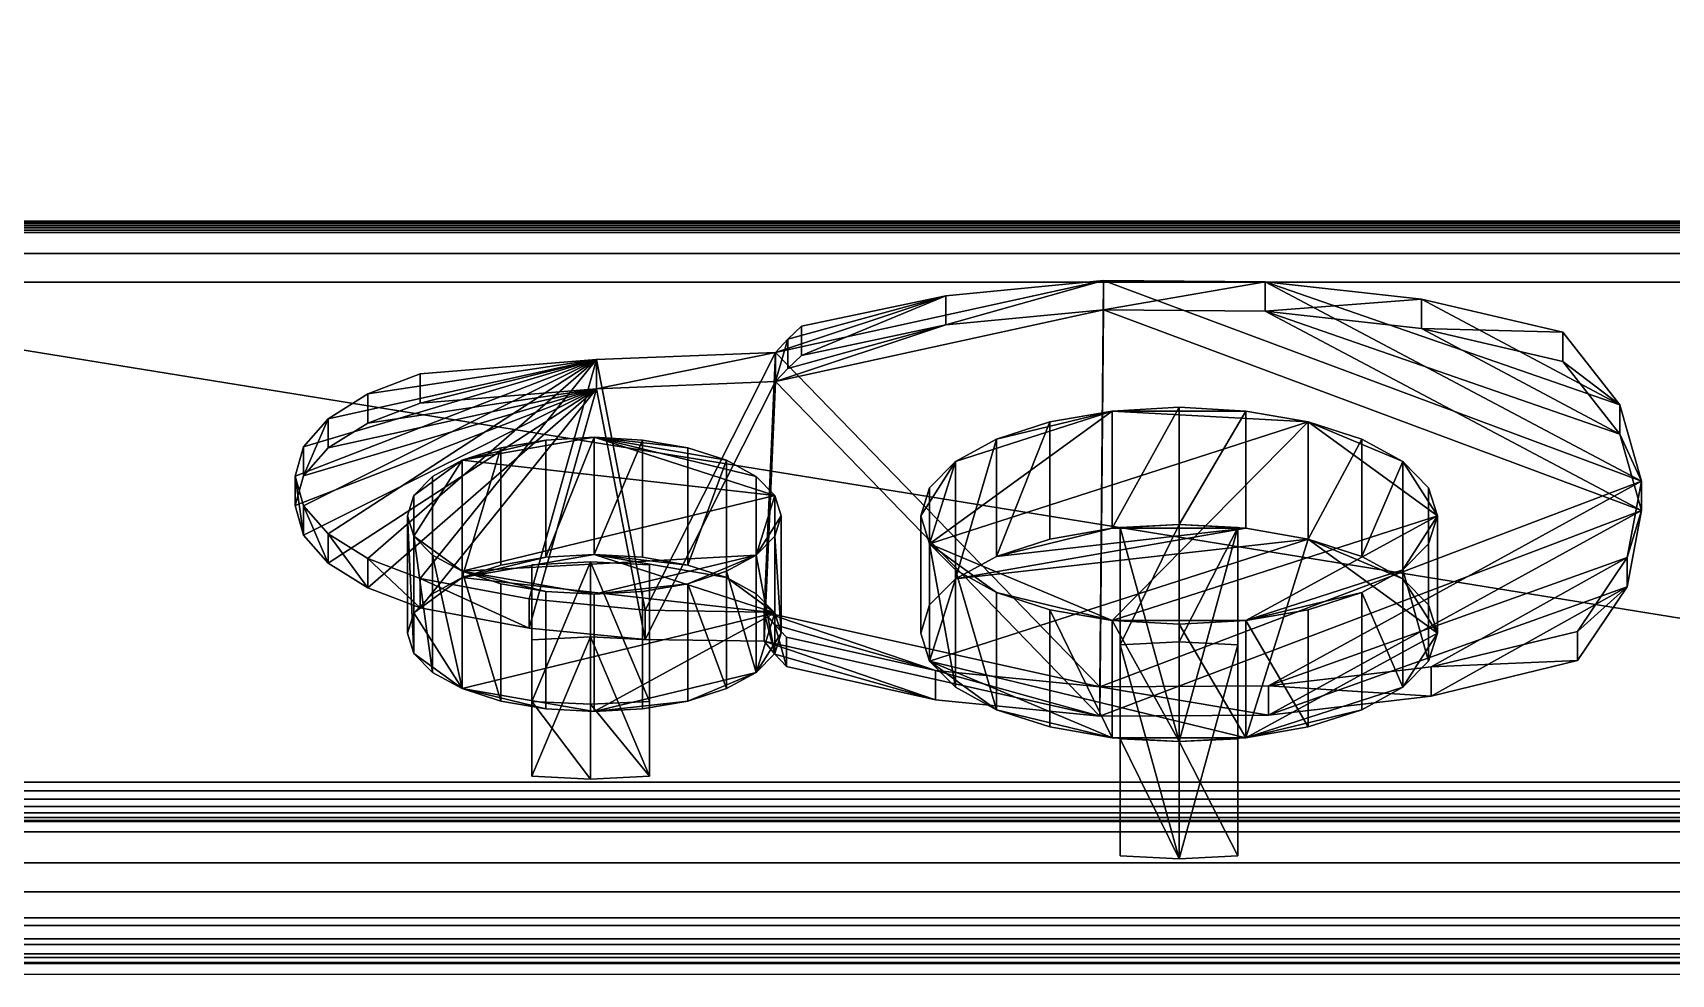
# Model space of a CAD drawing. Extents: x -1 to 823, y -931 to 1.
# Drawn here: x 508.3 to 669.4, y -930 to -837.5 of the extents above; entities that cross this region are included whole.
import ezdxf

# ---------------------------------------------------------------- set-up
doc = ezdxf.new("R2010")
doc.units = 0
for name, color, linetype in [('IQ_200_2D', 1, 'Continuous'), ('IQ_200_3D', 1, 'Continuous'), ('IQ_BLUE_3D', 5, 'Continuous'), ('IQ_CHROMIUM_3D', 7, 'Continuous')]:
    doc.layers.add(name, color=color, linetype=linetype)

msp = doc.modelspace()

# ---------------------------------------------------------------- linework, layer by layer
at = {"layer": 'IQ_200_2D'}
msp.add_line((0, -930), (800, -930), dxfattribs=at)

# ---------------------------------------------------------------- meshes
at = {"layer": 'IQ_200_3D'}
mesh = msp.add_polyface(dxfattribs=at)
corners = [(800, -856, 649), (0, -856, 649), (0, 0, 649), (800, 0, 649)]
mesh.append_faces([[corners[k] for k in face] for face in [(0, 1, 2, 3)]])
mesh = msp.add_polyface(dxfattribs=at)
corners = [(800, -916, 900), (800, 0, 900), (0, 0, 900), (0, -916, 900), (37.03, -92.54, 900), (762.97, -92.54, 900), (766.85, -93.05, 900), (770.47, -94.55, 900), (773.58, -96.93, 900), (775.96, -100.04, 900), (777.46, -103.66, 900), (777.97, -107.54, 900), (777.97, -777.54, 900), (777.46, -781.42, 900), (775.96, -785.04, 900), (773.58, -788.15, 900), (770.47, -790.53, 900), (766.85, -792.03, 900), (762.97, -792.54, 900), (37.03, -792.54, 900), (33.15, -792.03, 900), (29.53, -790.53, 900), (26.42, -788.15, 900), (24.04, -785.04, 900), (22.54, -781.42, 900), (22.03, -777.54, 900), (22.03, -107.54, 900), (22.54, -103.66, 900), (24.04, -100.04, 900), (26.42, -96.93, 900), (29.53, -94.55, 900), (33.15, -93.05, 900)]
mesh.append_faces([[corners[k] for k in face] for face in [(9, 1, 8), (14, 0, 13), (31, 2, 30), (28, 2, 27), (21, 3, 20), (23, 3, 22)]], dxfattribs={"vtx0": -1, "vtx1": -1})
mesh.append_faces([[corners[k] for k in face] for face in [(1, 9, 10), (0, 14, 15), (2, 31, 4, 1), (2, 28, 29), (3, 24, 25, 2), (3, 23, 24)]], dxfattribs={"vtx0": -1, "vtx2": -1})
mesh.append_faces([[corners[k] for k in face] for face in [(1, 10, 11, 12), (0, 17, 18, 19)]], dxfattribs={"vtx0": -1, "vtx3": -1})
mesh.append_faces([[corners[k] for k in face] for face in [(5, 6, 1, 4), (7, 8, 1), (6, 7, 1), (15, 16, 0), (16, 17, 0), (29, 30, 2), (26, 27, 2, 25), (21, 22, 3)]], dxfattribs={"vtx1": -1, "vtx2": -1})
mesh.append_faces([[corners[k] for k in face] for face in [(12, 13, 0, 1), (19, 20, 3, 0)]], dxfattribs={"vtx1": -1, "vtx3": -1})
mesh = msp.add_polyface(dxfattribs=at)
corners = [(800, -856, 658.59), (800, -856.03, 658.83), (800, -856.12, 659.05), (800, -856.25, 659.25), (800, -856.43, 659.41), (800, -856.64, 659.52), (800, -856.87, 659.58), (800, -857.1, 659.58), (0, -857.1, 659.58), (0, -856.87, 659.58), (0, -856.64, 659.52), (0, -856.43, 659.41), (0, -856.25, 659.25), (0, -856.12, 659.05), (0, -856.03, 658.83), (0, -856, 658.59)]
mesh.append_faces([[corners[k] for k in face] for face in [(9, 6, 7, 8)]], dxfattribs={"vtx0": -1})
mesh.append_faces([[corners[k] for k in face] for face in [(10, 5, 6, 9), (11, 4, 5, 10), (4, 11, 12, 3), (13, 2, 3, 12), (14, 1, 2, 13)]], dxfattribs={"vtx0": -1, "vtx2": -1})
mesh.append_faces([[corners[k] for k in face] for face in [(15, 0, 1, 14)]], dxfattribs={"vtx2": -1})
mesh = msp.add_polyface(dxfattribs=at)
corners = [(800, -856, 658.59), (0, -856, 658.59), (0, -856, 649), (800, -856, 649)]
mesh.append_faces([[corners[k] for k in face] for face in [(0, 1, 2, 3)]])
mesh = msp.add_polyface(dxfattribs=at)
corners = [(800, -861.97, 659.07), (0, -861.97, 659.07), (0, -857.1, 659.58), (800, -857.1, 659.58)]
mesh.append_faces([[corners[k] for k in face] for face in [(0, 1, 2, 3)]])
mesh = msp.add_polyface(dxfattribs=at)
corners = [(800, -925.2, 877.81), (0, -925.2, 877.81), (0, -859.16, 811.78), (800, -859.16, 811.78)]
mesh.append_faces([[corners[k] for k in face] for face in [(0, 1, 2, 3)]])
mesh = msp.add_polyface(dxfattribs=at)
corners = [(800, -859.16, 811.78), (0, -859.16, 811.78), (0, -915, 691.03), (800, -915, 691.03)]
mesh.append_faces([[corners[k] for k in face] for face in [(0, 1, 2, 3)]])
mesh = msp.add_polyface(dxfattribs=at)
corners = [(800, -911.14, 653.91), (0, -911.14, 653.91), (0, -861.97, 659.07), (800, -861.97, 659.07)]
mesh.append_faces([[corners[k] for k in face] for face in [(0, 1, 2, 3)]])
mesh = msp.add_polyface(dxfattribs=at)
corners = [(800, -911.14, 653.91), (800, -911.97, 653.92), (800, -912.78, 654.13), (800, -913.52, 654.52), (800, -914.14, 655.08), (800, -914.61, 655.77), (800, -914.9, 656.56), (800, -915, 657.39), (0, -915, 657.39), (0, -914.9, 656.56), (0, -914.61, 655.77), (0, -914.14, 655.08), (0, -913.52, 654.52), (0, -912.78, 654.13), (0, -911.97, 653.92), (0, -911.14, 653.91)]
mesh.append_faces([[corners[k] for k in face] for face in [(1, 14, 15, 0)]], dxfattribs={"vtx0": -1})
mesh.append_faces([[corners[k] for k in face] for face in [(6, 9, 10, 5), (5, 10, 11, 4), (4, 11, 12, 3), (3, 12, 13, 2), (2, 13, 14, 1)]], dxfattribs={"vtx0": -1, "vtx2": -1})
mesh.append_faces([[corners[k] for k in face] for face in [(7, 8, 9, 6)]], dxfattribs={"vtx2": -1})
mesh = msp.add_polyface(dxfattribs=at)
corners = [(800, -915, 691.03), (0, -915, 691.03), (0, -915, 657.39), (800, -915, 657.39)]
mesh.append_faces([[corners[k] for k in face] for face in [(0, 1, 2, 3)]])
mesh = msp.add_polyface(dxfattribs=at)
corners = [(800, -925.2, 877.81), (800, -927.09, 880.21), (800, -928.37, 882.98), (800, -928.96, 885.98), (800, -928.84, 889.03), (800, -928.01, 891.97), (800, -926.52, 894.64), (800, -924.45, 896.89), (800, -921.91, 898.58), (800, -919.04, 899.64), (800, -916, 900), (0, -916, 900), (0, -919.04, 899.64), (0, -921.91, 898.58), (0, -924.45, 896.89), (0, -926.52, 894.64), (0, -928.01, 891.97), (0, -928.84, 889.03), (0, -928.96, 885.98), (0, -928.37, 882.98), (0, -927.09, 880.21), (0, -925.2, 877.81)]
mesh.append_faces([[corners[k] for k in face] for face in [(1, 20, 21, 0)]], dxfattribs={"vtx0": -1})
mesh.append_faces([[corners[k] for k in face] for face in [(9, 12, 13, 8), (7, 14, 15, 6), (8, 13, 14, 7), (6, 15, 16, 5), (4, 17, 18, 3), (2, 19, 20, 1), (3, 18, 19, 2), (17, 4, 5, 16)]], dxfattribs={"vtx0": -1, "vtx2": -1})
mesh.append_faces([[corners[k] for k in face] for face in [(10, 11, 12, 9)]], dxfattribs={"vtx2": -1})
at = {"layer": 'IQ_BLUE_3D'}
mesh = msp.add_polyface(dxfattribs=at)
corners = [(658.74, -866.89, 795.07), (664.33, -874.05, 779.59), (666.46, -881.53, 763.41), (665.05, -889.05, 747.16), (660.16, -896.3, 731.48), (645.79, -899.78, 723.95), (629.79, -901.64, 719.92), (613.2, -901.77, 719.65), (597.06, -900.15, 723.15), (582.4, -896.88, 730.21), (581.25, -895.65, 732.88), (580.2, -894.4, 735.58), (568.49, -894.23, 735.96), (557.09, -893.12, 738.35), (546.39, -891.12, 742.68), (541.24, -889.14, 746.96), (537.34, -886.71, 752.21), (534.91, -883.96, 758.15), (534.08, -881.05, 764.44), (534.91, -878.15, 770.73), (537.34, -875.4, 776.67), (541.24, -872.97, 781.92), (546.39, -870.99, 786.19), (563.73, -869.58, 789.26), (581.32, -868.88, 790.77), (582.54, -867.59, 793.56), (583.87, -866.32, 796.31), (598.06, -863.31, 802.82), (613.56, -861.82, 806.04), (629.46, -861.94, 805.78), (644.82, -863.66, 802.05)]
mesh.append_faces([[corners[k] for k in face] for face in [(10, 8, 9)]], dxfattribs={"vtx0": -1})
mesh.append_faces([[corners[k] for k in face] for face in [(16, 23, 15), (14, 23, 13), (8, 11, 7), (3, 6, 2)]], dxfattribs={"vtx0": -1, "vtx1": -1})
mesh.append_faces([[corners[k] for k in face] for face in [(11, 24, 7), (24, 28, 7), (2, 7, 28)]], dxfattribs={"vtx0": -1, "vtx1": -1, "vtx2": -1})
mesh.append_faces([[corners[k] for k in face] for face in [(23, 18, 19), (23, 19, 20), (23, 17, 18), (12, 23, 24), (8, 10, 11), (24, 11, 12), (24, 27, 28), (2, 6, 7), (3, 5, 6)]], dxfattribs={"vtx0": -1, "vtx2": -1})
mesh.append_faces([[corners[k] for k in face] for face in [(0, 1, 30), (4, 5, 3)]], dxfattribs={"vtx1": -1})
mesh.append_faces([[corners[k] for k in face] for face in [(20, 21, 23), (14, 15, 23), (16, 17, 23), (12, 13, 23), (29, 30, 1), (28, 29, 2), (1, 2, 29), (24, 25, 27)]], dxfattribs={"vtx1": -1, "vtx2": -1})
mesh.append_faces([[corners[k] for k in face] for face in [(21, 22, 23), (25, 26, 27)]], dxfattribs={"vtx2": -1})
mesh = msp.add_polyface(dxfattribs=at)
corners = [(583.87, -869.2, 797.64), (598.06, -866.19, 804.15), (613.56, -864.7, 807.37), (629.46, -864.82, 807.11), (644.82, -866.54, 803.38), (658.74, -869.77, 796.41), (658.74, -866.89, 795.07), (644.82, -863.66, 802.05), (629.46, -861.94, 805.78), (613.56, -861.82, 806.04), (598.06, -863.31, 802.82), (583.87, -866.32, 796.31)]
mesh.append_faces([[corners[k] for k in face] for face in [(6, 4, 5), (0, 10, 11)]], dxfattribs={"vtx0": -1})
mesh.append_faces([[corners[k] for k in face] for face in [(4, 7, 3), (1, 10, 0), (9, 2, 8)]], dxfattribs={"vtx0": -1, "vtx1": -1})
mesh.append_faces([[corners[k] for k in face] for face in [(4, 6, 7), (3, 7, 8), (8, 2, 3), (1, 9, 10), (9, 1, 2)]], dxfattribs={"vtx0": -1, "vtx2": -1})
mesh = msp.add_polyface(dxfattribs=at)
corners = [(658.74, -869.77, 796.41), (644.82, -866.54, 803.38), (629.46, -864.82, 807.11), (613.56, -864.7, 807.37), (598.06, -866.19, 804.15), (583.87, -869.2, 797.64), (582.54, -870.47, 794.89), (581.32, -871.76, 792.1), (563.73, -872.46, 790.59), (546.39, -873.88, 787.53), (541.24, -875.85, 783.25), (537.34, -878.28, 778), (534.91, -881.03, 772.06), (534.08, -883.94, 765.77), (534.91, -886.85, 759.48), (537.34, -889.59, 753.54), (541.24, -892.02, 748.29), (546.39, -894, 744.02), (557.09, -896, 739.69), (568.49, -897.11, 737.29), (580.2, -897.28, 736.91), (581.25, -898.53, 734.21), (582.4, -899.77, 731.54), (597.06, -903.03, 724.48), (613.2, -904.65, 720.98), (629.79, -904.53, 721.25), (645.79, -902.66, 725.28), (660.16, -899.18, 732.81), (665.05, -891.93, 748.49), (666.46, -884.41, 764.74), (664.33, -876.93, 780.92)]
mesh.append_faces([[corners[k] for k in face] for face in [(1, 30, 0)]], dxfattribs={"vtx0": -1})
mesh.append_faces([[corners[k] for k in face] for face in [(2, 30, 1), (30, 2, 29), (25, 29, 24), (8, 19, 7), (11, 8, 10), (13, 8, 12), (14, 8, 13), (12, 8, 11), (15, 8, 14), (20, 7, 19), (17, 8, 16), (18, 8, 17), (16, 8, 15)]], dxfattribs={"vtx0": -1, "vtx1": -1})
mesh.append_faces([[corners[k] for k in face] for face in [(7, 24, 3), (3, 24, 29), (20, 24, 7)]], dxfattribs={"vtx0": -1, "vtx1": -1, "vtx2": -1})
mesh.append_faces([[corners[k] for k in face] for face in [(25, 28, 29), (28, 25, 26), (20, 23, 24), (4, 6, 7), (23, 20, 21)]], dxfattribs={"vtx0": -1, "vtx2": -1})
mesh.append_faces([[corners[k] for k in face] for face in [(5, 6, 4), (9, 10, 8), (22, 23, 21)]], dxfattribs={"vtx1": -1})
mesh.append_faces([[corners[k] for k in face] for face in [(2, 3, 29), (3, 4, 7), (18, 19, 8)]], dxfattribs={"vtx1": -1, "vtx2": -1})
mesh.append_faces([[corners[k] for k in face] for face in [(26, 27, 28)]], dxfattribs={"vtx2": -1})
mesh = msp.add_polyface(dxfattribs=at)
corners = [(581.32, -871.76, 792.1), (582.54, -870.47, 794.89), (583.87, -869.2, 797.64), (583.87, -866.32, 796.31), (582.54, -867.59, 793.56), (581.32, -868.88, 790.77)]
mesh.append_faces([[corners[k] for k in face] for face in [(4, 0, 1)]], dxfattribs={"vtx0": -1, "vtx2": -1})
mesh.append_faces([[corners[k] for k in face] for face in [(4, 5, 0)]], dxfattribs={"vtx2": -1})
mesh.append_faces([[corners[k] for k in face] for face in [(1, 2, 3, 4)]], dxfattribs={"vtx3": -1})
mesh = msp.add_polyface(dxfattribs=at)
corners = [(658.74, -869.77, 796.41), (664.33, -876.93, 780.92), (666.46, -884.41, 764.74), (665.05, -891.93, 748.49), (660.16, -899.18, 732.81), (660.16, -896.3, 731.48), (665.05, -889.05, 747.16), (666.46, -881.53, 763.41), (664.33, -874.05, 779.59), (658.74, -866.89, 795.07)]
mesh.append_faces([[corners[k] for k in face] for face in [(5, 3, 4), (0, 8, 9)]], dxfattribs={"vtx0": -1})
mesh.append_faces([[corners[k] for k in face] for face in [(3, 6, 2)]], dxfattribs={"vtx0": -1, "vtx1": -1})
mesh.append_faces([[corners[k] for k in face] for face in [(8, 0, 1), (7, 1, 2)]], dxfattribs={"vtx0": -1, "vtx2": -1})
mesh.append_faces([[corners[k] for k in face] for face in [(5, 6, 3), (6, 7, 2), (7, 8, 1)]], dxfattribs={"vtx1": -1, "vtx2": -1})
mesh = msp.add_polyface(dxfattribs=at)
corners = [(546.39, -873.88, 787.53), (563.73, -872.46, 790.59), (581.32, -871.76, 792.1), (581.32, -868.88, 790.77), (563.73, -869.58, 789.26), (546.39, -870.99, 786.19)]
mesh.append_faces([[corners[k] for k in face] for face in [(1, 3, 4), (4, 0, 1)]], dxfattribs={"vtx0": -1, "vtx2": -1})
mesh.append_faces([[corners[k] for k in face] for face in [(2, 3, 1)]], dxfattribs={"vtx1": -1})
mesh.append_faces([[corners[k] for k in face] for face in [(4, 5, 0)]], dxfattribs={"vtx2": -1})
mesh = msp.add_polyface(dxfattribs=at)
corners = [(546.39, -894, 744.02), (541.24, -892.02, 748.29), (537.34, -889.59, 753.54), (534.91, -886.85, 759.48), (534.08, -883.94, 765.77), (534.91, -881.03, 772.06), (537.34, -878.28, 778), (541.24, -875.85, 783.25), (546.39, -873.88, 787.53), (546.39, -870.99, 786.19), (541.24, -872.97, 781.92), (537.34, -875.4, 776.67), (534.91, -878.15, 770.73), (534.08, -881.05, 764.44), (534.91, -883.96, 758.15), (537.34, -886.71, 752.21), (541.24, -889.14, 746.96), (546.39, -891.12, 742.68)]
mesh.append_faces([[corners[k] for k in face] for face in [(0, 16, 17)]], dxfattribs={"vtx0": -1})
mesh.append_faces([[corners[k] for k in face] for face in [(12, 5, 11), (16, 1, 15), (3, 14, 2)]], dxfattribs={"vtx0": -1, "vtx1": -1})
mesh.append_faces([[corners[k] for k in face] for face in [(11, 5, 6), (3, 13, 14), (16, 0, 1), (13, 3, 4)]], dxfattribs={"vtx0": -1, "vtx2": -1})
mesh.append_faces([[corners[k] for k in face] for face in [(9, 10, 7, 8)]], dxfattribs={"vtx1": -1})
mesh.append_faces([[corners[k] for k in face] for face in [(14, 15, 2), (1, 2, 15)]], dxfattribs={"vtx1": -1, "vtx2": -1})
mesh.append_faces([[corners[k] for k in face] for face in [(10, 11, 6, 7), (4, 5, 12, 13)]], dxfattribs={"vtx1": -1, "vtx3": -1})
mesh = msp.add_polyface(dxfattribs=at)
corners = [(563.5, -892.65, 746.92), (558.74, -892.39, 747.49), (554.31, -891.62, 749.15), (550.51, -890.4, 751.8), (547.59, -888.8, 755.26), (545.75, -886.94, 759.28), (545.13, -884.94, 763.59), (545.75, -882.95, 767.91), (547.59, -881.09, 771.93), (550.51, -879.49, 775.38), (554.31, -878.27, 778.03), (558.74, -877.5, 779.7), (563.5, -877.23, 780.27), (568.25, -877.5, 779.7), (572.68, -878.27, 778.03), (576.49, -879.49, 775.38), (579.41, -881.09, 771.93), (581.24, -882.95, 767.91), (581.87, -884.94, 763.59), (581.24, -886.94, 759.28), (579.41, -888.8, 755.26), (576.49, -890.4, 751.8), (572.68, -891.62, 749.15), (568.25, -892.39, 747.49)]
mesh.append_faces([[corners[k] for k in face] for face in [(7, 5, 6), (9, 7, 8), (5, 3, 4), (3, 1, 2), (22, 20, 21), (20, 18, 19)]], dxfattribs={"vtx0": -1})
mesh.append_faces([[corners[k] for k in face] for face in [(1, 3, 0), (16, 12, 15)]], dxfattribs={"vtx0": -1, "vtx1": -1})
mesh.append_faces([[corners[k] for k in face] for face in [(5, 7, 9), (9, 17, 3), (5, 9, 3), (3, 20, 0), (17, 20, 3), (0, 20, 22), (9, 12, 17)]], dxfattribs={"vtx0": -1, "vtx1": -1, "vtx2": -1})
mesh.append_faces([[corners[k] for k in face] for face in [(9, 11, 12), (12, 14, 15)]], dxfattribs={"vtx0": -1, "vtx2": -1})
mesh.append_faces([[corners[k] for k in face] for face in [(16, 17, 12), (17, 18, 20)]], dxfattribs={"vtx1": -1, "vtx2": -1})
mesh.append_faces([[corners[k] for k in face] for face in [(9, 10, 11), (12, 13, 14), (22, 23, 0)]], dxfattribs={"vtx2": -1})
mesh = msp.add_polyface(dxfattribs=at)
corners = [(563.5, -904.18, 752.25), (558.74, -903.92, 752.82), (554.31, -903.15, 754.48), (550.51, -901.92, 757.13), (547.59, -900.33, 760.59), (545.75, -898.47, 764.61), (545.13, -896.47, 768.92), (545.75, -894.48, 773.24), (547.59, -892.62, 777.26), (550.51, -891.02, 780.71), (554.31, -889.79, 783.36), (558.74, -889.02, 785.03), (563.5, -888.76, 785.6), (563.5, -877.23, 780.27), (558.74, -877.5, 779.7), (554.31, -878.27, 778.03), (550.51, -879.49, 775.38), (547.59, -881.09, 771.93), (545.75, -882.95, 767.91), (545.13, -884.94, 763.59), (545.75, -886.94, 759.28), (547.59, -888.8, 755.26), (550.51, -890.4, 751.8), (554.31, -891.62, 749.15), (558.74, -892.39, 747.49), (563.5, -892.65, 746.92)]
mesh.append_faces([[corners[k] for k in face] for face in [(14, 11, 13), (20, 5, 19), (21, 4, 20)]], dxfattribs={"vtx0": -1, "vtx1": -1})
mesh.append_faces([[corners[k] for k in face] for face in [(2, 22, 23), (21, 3, 4), (19, 5, 6)]], dxfattribs={"vtx0": -1, "vtx2": -1})
mesh.append_faces([[corners[k] for k in face] for face in [(0, 1, 24, 25)]], dxfattribs={"vtx1": -1})
mesh.append_faces([[corners[k] for k in face] for face in [(15, 16, 9), (9, 10, 15), (21, 22, 3), (4, 5, 20), (2, 3, 22)]], dxfattribs={"vtx1": -1, "vtx2": -1})
mesh.append_faces([[corners[k] for k in face] for face in [(14, 15, 10, 11), (16, 17, 8, 9), (17, 18, 7, 8), (6, 7, 18, 19), (23, 24, 1, 2)]], dxfattribs={"vtx1": -1, "vtx3": -1})
mesh.append_faces([[corners[k] for k in face] for face in [(11, 12, 13)]], dxfattribs={"vtx2": -1})
mesh = msp.add_polyface(dxfattribs=at)
corners = [(563.5, -888.76, 785.6), (568.25, -889.02, 785.03), (572.68, -889.79, 783.36), (576.49, -891.02, 780.71), (579.41, -892.62, 777.26), (581.24, -894.48, 773.24), (581.87, -896.47, 768.92), (581.24, -898.47, 764.61), (579.41, -900.33, 760.59), (576.49, -901.92, 757.13), (572.68, -903.15, 754.48), (568.25, -903.92, 752.82), (563.5, -904.18, 752.25), (563.5, -892.65, 746.92), (568.25, -892.39, 747.49), (572.68, -891.62, 749.15), (576.49, -890.4, 751.8), (579.41, -888.8, 755.26), (581.24, -886.94, 759.28), (581.87, -884.94, 763.59), (581.24, -882.95, 767.91), (579.41, -881.09, 771.93), (576.49, -879.49, 775.38), (572.68, -878.27, 778.03), (568.25, -877.5, 779.7), (563.5, -877.23, 780.27)]
mesh.append_faces([[corners[k] for k in face] for face in [(9, 16, 8)]], dxfattribs={"vtx0": -1, "vtx1": -1})
mesh.append_faces([[corners[k] for k in face] for face in [(8, 16, 17), (7, 17, 18), (2, 22, 23)]], dxfattribs={"vtx0": -1, "vtx2": -1})
mesh.append_faces([[corners[k] for k in face] for face in [(13, 14, 11, 12), (25, 0, 24)]], dxfattribs={"vtx1": -1})
mesh.append_faces([[corners[k] for k in face] for face in [(15, 16, 9), (7, 8, 17), (9, 10, 15), (6, 7, 18), (18, 19, 6), (0, 1, 24), (2, 3, 22)]], dxfattribs={"vtx1": -1, "vtx2": -1})
mesh.append_faces([[corners[k] for k in face] for face in [(14, 15, 10, 11), (19, 20, 5, 6), (20, 21, 4, 5), (21, 22, 3, 4), (23, 24, 1, 2)]], dxfattribs={"vtx1": -1, "vtx3": -1})
mesh = msp.add_polyface(dxfattribs=at)
corners = [(563.5, -904.18, 752.25), (568.25, -903.92, 752.82), (572.68, -903.15, 754.48), (576.49, -901.92, 757.13), (579.41, -900.33, 760.59), (581.24, -898.47, 764.61), (581.87, -896.47, 768.92), (581.24, -894.48, 773.24), (579.41, -892.62, 777.26), (576.49, -891.02, 780.71), (572.68, -889.79, 783.36), (568.25, -889.02, 785.03), (563.5, -888.76, 785.6), (558.74, -889.02, 785.03), (554.31, -889.79, 783.36), (550.51, -891.02, 780.71), (547.59, -892.62, 777.26), (545.75, -894.48, 773.24), (545.13, -896.47, 768.92), (545.75, -898.47, 764.61), (547.59, -900.33, 760.59), (550.51, -901.92, 757.13), (554.31, -903.15, 754.48), (558.74, -903.92, 752.82)]
mesh.append_faces([[corners[k] for k in face] for face in [(6, 4, 5), (4, 2, 3), (17, 15, 16), (23, 21, 22), (21, 19, 20)]], dxfattribs={"vtx0": -1})
mesh.append_faces([[corners[k] for k in face] for face in [(10, 12, 9)]], dxfattribs={"vtx0": -1, "vtx1": -1})
mesh.append_faces([[corners[k] for k in face] for face in [(7, 9, 12), (4, 7, 0), (2, 4, 0), (15, 7, 12), (15, 21, 7), (15, 17, 21), (0, 7, 21), (17, 19, 21)]], dxfattribs={"vtx0": -1, "vtx1": -1, "vtx2": -1})
mesh.append_faces([[corners[k] for k in face] for face in [(21, 23, 0), (15, 12, 13)]], dxfattribs={"vtx0": -1, "vtx2": -1})
mesh.append_faces([[corners[k] for k in face] for face in [(1, 2, 0), (18, 19, 17)]], dxfattribs={"vtx1": -1})
mesh.append_faces([[corners[k] for k in face] for face in [(6, 7, 4)]], dxfattribs={"vtx1": -1, "vtx2": -1})
mesh.append_faces([[corners[k] for k in face] for face in [(7, 8, 9), (10, 11, 12), (13, 14, 15)]], dxfattribs={"vtx2": -1})
mesh = msp.add_polyface(dxfattribs=at)
corners = [(568.93, -903.18, 754.42), (563.14, -903.46, 753.81), (557.36, -903.18, 754.42), (557.36, -889.76, 783.43), (563.14, -889.48, 784.04), (568.93, -889.76, 783.43)]
mesh.append_faces([[corners[k] for k in face] for face in [(0, 4, 5)]], dxfattribs={"vtx0": -1})
mesh.append_faces([[corners[k] for k in face] for face in [(1, 4, 0)]], dxfattribs={"vtx0": -1, "vtx1": -1})
mesh.append_faces([[corners[k] for k in face] for face in [(4, 1, 2)]], dxfattribs={"vtx0": -1, "vtx2": -1})
mesh.append_faces([[corners[k] for k in face] for face in [(3, 4, 2)]], dxfattribs={"vtx1": -1})
mesh = msp.add_polyface(dxfattribs=at)
corners = [(557.36, -897.13, 786.83), (563.14, -896.85, 787.44), (568.93, -897.13, 786.83), (568.93, -889.76, 783.43), (563.14, -889.48, 784.04), (557.36, -889.76, 783.43)]
mesh.append_faces([[corners[k] for k in face] for face in [(1, 2, 3, 4), (4, 5, 0, 1)]], dxfattribs={"vtx3": -1})
mesh = msp.add_polyface(dxfattribs=at)
corners = [(557.36, -897.13, 786.83), (557.36, -889.76, 783.43), (557.36, -903.18, 754.42), (557.36, -910.54, 757.82)]
mesh.append_faces([[corners[k] for k in face] for face in [(0, 1, 2, 3)]])
mesh = msp.add_polyface(dxfattribs=at)
corners = [(568.93, -910.54, 757.82), (568.93, -903.18, 754.42), (568.93, -889.76, 783.43), (568.93, -897.13, 786.83)]
mesh.append_faces([[corners[k] for k in face] for face in [(0, 1, 2, 3)]])
mesh = msp.add_polyface(dxfattribs=at)
corners = [(580.2, -897.28, 736.91), (568.49, -897.11, 737.29), (557.09, -896, 739.69), (546.39, -894, 744.02), (546.39, -891.12, 742.68), (557.09, -893.12, 738.35), (568.49, -894.23, 735.96), (580.2, -894.4, 735.58)]
mesh.append_faces([[corners[k] for k in face] for face in [(4, 5, 2)]], dxfattribs={"vtx1": -1, "vtx2": -1})
mesh.append_faces([[corners[k] for k in face] for face in [(1, 2, 5, 6)]], dxfattribs={"vtx1": -1, "vtx3": -1})
mesh.append_faces([[corners[k] for k in face] for face in [(2, 3, 4)]], dxfattribs={"vtx2": -1})
mesh.append_faces([[corners[k] for k in face] for face in [(6, 7, 0, 1)]], dxfattribs={"vtx3": -1})
mesh = msp.add_polyface(dxfattribs=at)
corners = [(582.4, -899.77, 731.54), (581.25, -898.53, 734.21), (580.2, -897.28, 736.91), (580.2, -894.4, 735.58), (581.25, -895.65, 732.88), (582.4, -896.88, 730.21)]
mesh.append_faces([[corners[k] for k in face] for face in [(1, 3, 4), (4, 0, 1)]], dxfattribs={"vtx0": -1, "vtx2": -1})
mesh.append_faces([[corners[k] for k in face] for face in [(2, 3, 1)]], dxfattribs={"vtx1": -1})
mesh.append_faces([[corners[k] for k in face] for face in [(4, 5, 0)]], dxfattribs={"vtx2": -1})
mesh = msp.add_polyface(dxfattribs=at)
corners = [(568.93, -910.54, 757.82), (568.93, -897.13, 786.83), (563.14, -896.85, 787.44), (557.36, -897.13, 786.83), (557.36, -910.54, 757.82), (563.14, -910.82, 757.22)]
mesh.append_faces([[corners[k] for k in face] for face in [(2, 0, 1)]], dxfattribs={"vtx0": -1})
mesh.append_faces([[corners[k] for k in face] for face in [(2, 5, 0)]], dxfattribs={"vtx0": -1, "vtx2": -1})
mesh.append_faces([[corners[k] for k in face] for face in [(4, 5, 2)]], dxfattribs={"vtx1": -1, "vtx2": -1})
mesh.append_faces([[corners[k] for k in face] for face in [(2, 3, 4)]], dxfattribs={"vtx2": -1})
mesh = msp.add_polyface(dxfattribs=at)
corners = [(660.16, -899.18, 732.81), (645.79, -902.66, 725.28), (629.79, -904.53, 721.25), (613.2, -904.65, 720.98), (597.06, -903.03, 724.48), (582.4, -899.77, 731.54), (582.4, -896.88, 730.21), (597.06, -900.15, 723.15), (613.2, -901.77, 719.65), (629.79, -901.64, 719.92), (645.79, -899.78, 723.95), (660.16, -896.3, 731.48)]
mesh.append_faces([[corners[k] for k in face] for face in [(0, 10, 11)]], dxfattribs={"vtx0": -1})
mesh.append_faces([[corners[k] for k in face] for face in [(4, 7, 3), (1, 10, 0), (9, 2, 8)]], dxfattribs={"vtx0": -1, "vtx1": -1})
mesh.append_faces([[corners[k] for k in face] for face in [(3, 7, 8), (8, 2, 3), (1, 9, 10), (9, 1, 2)]], dxfattribs={"vtx0": -1, "vtx2": -1})
mesh.append_faces([[corners[k] for k in face] for face in [(6, 7, 4, 5)]], dxfattribs={"vtx1": -1})
mesh = msp.add_polyface(dxfattribs=at)
corners = [(568.93, -910.54, 757.82), (563.14, -910.82, 757.22), (557.36, -910.54, 757.82), (557.36, -903.18, 754.42), (563.14, -903.46, 753.81), (568.93, -903.18, 754.42)]
mesh.append_faces([[corners[k] for k in face] for face in [(1, 3, 4), (4, 0, 1)]], dxfattribs={"vtx0": -1, "vtx2": -1})
mesh.append_faces([[corners[k] for k in face] for face in [(2, 3, 1)]], dxfattribs={"vtx1": -1})
mesh.append_faces([[corners[k] for k in face] for face in [(4, 5, 0)]], dxfattribs={"vtx2": -1})
at = {"layer": 'IQ_CHROMIUM_3D'}
mesh = msp.add_polyface(dxfattribs=at)
corners = [(621, -895.61, 740.54), (614.42, -895.24, 741.32), (608.3, -894.18, 743.63), (603.04, -892.48, 747.29), (599, -890.27, 752.07), (596.46, -887.7, 757.63), (595.6, -884.94, 763.59), (596.46, -882.18, 769.56), (599, -879.61, 775.12), (603.04, -877.41, 779.89), (608.3, -875.71, 783.56), (614.42, -874.65, 785.86), (621, -874.28, 786.65), (627.57, -874.65, 785.86), (633.7, -875.71, 783.56), (638.96, -877.41, 779.89), (642.99, -879.61, 775.12), (645.53, -882.18, 769.56), (646.4, -884.94, 763.59), (645.53, -887.7, 757.63), (642.99, -890.27, 752.07), (638.96, -892.48, 747.29), (633.7, -894.18, 743.63), (627.57, -895.24, 741.32)]
mesh.append_faces([[corners[k] for k in face] for face in [(5, 3, 4), (3, 1, 2), (1, 23, 0), (16, 14, 15), (23, 21, 22), (20, 18, 19), (13, 11, 12)]], dxfattribs={"vtx0": -1})
mesh.append_faces([[corners[k] for k in face] for face in [(9, 11, 8), (21, 23, 20)]], dxfattribs={"vtx0": -1, "vtx1": -1})
mesh.append_faces([[corners[k] for k in face] for face in [(5, 8, 11), (3, 5, 1), (1, 5, 14), (14, 5, 11), (1, 14, 18), (14, 16, 18), (18, 20, 23), (1, 18, 23)]], dxfattribs={"vtx0": -1, "vtx1": -1, "vtx2": -1})
mesh.append_faces([[corners[k] for k in face] for face in [(11, 13, 14)]], dxfattribs={"vtx0": -1, "vtx2": -1})
mesh.append_faces([[corners[k] for k in face] for face in [(5, 6, 8)]], dxfattribs={"vtx1": -1, "vtx2": -1})
mesh.append_faces([[corners[k] for k in face] for face in [(6, 7, 8), (9, 10, 11), (16, 17, 18)]], dxfattribs={"vtx2": -1})
mesh = msp.add_polyface(dxfattribs=at)
corners = [(621, -907.13, 745.87), (614.42, -906.77, 746.65), (608.3, -905.7, 748.96), (603.04, -904.01, 752.62), (599, -901.8, 757.4), (596.46, -899.23, 762.96), (595.6, -896.47, 768.92), (596.46, -893.71, 774.89), (599, -891.14, 780.45), (603.04, -888.93, 785.22), (608.3, -887.24, 788.89), (614.42, -886.17, 791.19), (621, -885.81, 791.98), (621, -874.28, 786.65), (614.42, -874.65, 785.86), (608.3, -875.71, 783.56), (603.04, -877.41, 779.89), (599, -879.61, 775.12), (596.46, -882.18, 769.56), (595.6, -884.94, 763.59), (596.46, -887.7, 757.63), (599, -890.27, 752.07), (603.04, -892.48, 747.29), (608.3, -894.18, 743.63), (614.42, -895.24, 741.32), (621, -895.61, 740.54)]
mesh.append_faces([[corners[k] for k in face] for face in [(14, 11, 13), (9, 16, 8), (21, 4, 20), (2, 23, 1)]], dxfattribs={"vtx0": -1, "vtx1": -1})
mesh.append_faces([[corners[k] for k in face] for face in [(8, 16, 17), (1, 23, 24), (21, 3, 4)]], dxfattribs={"vtx0": -1, "vtx2": -1})
mesh.append_faces([[corners[k] for k in face] for face in [(25, 0, 24)]], dxfattribs={"vtx1": -1})
mesh.append_faces([[corners[k] for k in face] for face in [(15, 16, 9), (9, 10, 15), (21, 22, 3), (4, 5, 20), (0, 1, 24)]], dxfattribs={"vtx1": -1, "vtx2": -1})
mesh.append_faces([[corners[k] for k in face] for face in [(14, 15, 10, 11), (17, 18, 7, 8), (6, 7, 18, 19), (19, 20, 5, 6), (22, 23, 2, 3)]], dxfattribs={"vtx1": -1, "vtx3": -1})
mesh.append_faces([[corners[k] for k in face] for face in [(11, 12, 13)]], dxfattribs={"vtx2": -1})
mesh = msp.add_polyface(dxfattribs=at)
corners = [(621, -885.81, 791.98), (627.57, -886.17, 791.19), (633.7, -887.24, 788.89), (638.96, -888.93, 785.22), (642.99, -891.14, 780.45), (645.53, -893.71, 774.89), (646.4, -896.47, 768.92), (645.53, -899.23, 762.96), (642.99, -901.8, 757.4), (638.96, -904.01, 752.62), (633.7, -905.7, 748.96), (627.57, -906.77, 746.65), (621, -907.13, 745.87), (621, -895.61, 740.54), (627.57, -895.24, 741.32), (633.7, -894.18, 743.63), (638.96, -892.48, 747.29), (642.99, -890.27, 752.07), (645.53, -887.7, 757.63), (646.4, -884.94, 763.59), (645.53, -882.18, 769.56), (642.99, -879.61, 775.12), (638.96, -877.41, 779.89), (633.7, -875.71, 783.56), (627.57, -874.65, 785.86), (621, -874.28, 786.65)]
mesh.append_faces([[corners[k] for k in face] for face in [(14, 11, 13), (15, 10, 14), (9, 16, 8)]], dxfattribs={"vtx0": -1, "vtx1": -1})
mesh.append_faces([[corners[k] for k in face] for face in [(8, 16, 17), (7, 17, 18), (14, 10, 11), (2, 22, 23), (21, 3, 4)]], dxfattribs={"vtx0": -1, "vtx2": -1})
mesh.append_faces([[corners[k] for k in face] for face in [(25, 0, 24)]], dxfattribs={"vtx1": -1})
mesh.append_faces([[corners[k] for k in face] for face in [(7, 8, 17), (21, 22, 3), (0, 1, 24), (2, 3, 22)]], dxfattribs={"vtx1": -1, "vtx2": -1})
mesh.append_faces([[corners[k] for k in face] for face in [(15, 16, 9, 10), (6, 7, 18, 19), (19, 20, 5, 6), (20, 21, 4, 5), (23, 24, 1, 2)]], dxfattribs={"vtx1": -1, "vtx3": -1})
mesh.append_faces([[corners[k] for k in face] for face in [(11, 12, 13)]], dxfattribs={"vtx2": -1})
mesh = msp.add_polyface(dxfattribs=at)
corners = [(621, -907.13, 745.87), (627.57, -906.77, 746.65), (633.7, -905.7, 748.96), (638.96, -904.01, 752.62), (642.99, -901.8, 757.4), (645.53, -899.23, 762.96), (646.4, -896.47, 768.92), (645.53, -893.71, 774.89), (642.99, -891.14, 780.45), (638.96, -888.93, 785.22), (633.7, -887.24, 788.89), (627.57, -886.17, 791.19), (621, -885.81, 791.98), (614.42, -886.17, 791.19), (608.3, -887.24, 788.89), (603.04, -888.93, 785.22), (599, -891.14, 780.45), (596.46, -893.71, 774.89), (595.6, -896.47, 768.92), (596.46, -899.23, 762.96), (599, -901.8, 757.4), (603.04, -904.01, 752.62), (608.3, -905.7, 748.96), (614.42, -906.77, 746.65)]
mesh.append_faces([[corners[k] for k in face] for face in [(8, 6, 7), (10, 8, 9), (6, 4, 5), (3, 1, 2), (23, 21, 22), (21, 19, 20)]], dxfattribs={"vtx0": -1})
mesh.append_faces([[corners[k] for k in face] for face in [(11, 16, 10)]], dxfattribs={"vtx0": -1, "vtx1": -1})
mesh.append_faces([[corners[k] for k in face] for face in [(10, 19, 1), (10, 6, 8), (4, 6, 1), (6, 10, 1), (16, 19, 10), (19, 21, 23), (19, 23, 1), (15, 11, 13)]], dxfattribs={"vtx0": -1, "vtx1": -1, "vtx2": -1})
mesh.append_faces([[corners[k] for k in face] for face in [(1, 3, 4), (19, 16, 17)]], dxfattribs={"vtx0": -1, "vtx2": -1})
mesh.append_faces([[corners[k] for k in face] for face in [(18, 19, 17), (0, 1, 23)]], dxfattribs={"vtx1": -1})
mesh.append_faces([[corners[k] for k in face] for face in [(15, 16, 11)]], dxfattribs={"vtx1": -1, "vtx2": -1})
mesh.append_faces([[corners[k] for k in face] for face in [(11, 12, 13), (13, 14, 15)]], dxfattribs={"vtx2": -1})
mesh = msp.add_polyface(dxfattribs=at)
corners = [(626.78, -906.85, 746.48), (621, -907.13, 745.87), (615.21, -906.85, 746.48), (615.21, -886.09, 791.37), (621, -885.81, 791.98), (626.78, -886.09, 791.37)]
mesh.append_faces([[corners[k] for k in face] for face in [(3, 1, 2), (1, 5, 0)]], dxfattribs={"vtx0": -1})
mesh.append_faces([[corners[k] for k in face] for face in [(1, 4, 5)]], dxfattribs={"vtx0": -1, "vtx2": -1})
mesh.append_faces([[corners[k] for k in face] for face in [(3, 4, 1)]], dxfattribs={"vtx1": -1, "vtx2": -1})
mesh = msp.add_polyface(dxfattribs=at)
corners = [(615.21, -897.62, 796.7), (621, -897.34, 797.31), (626.78, -897.62, 796.7), (626.78, -886.09, 791.37), (621, -885.81, 791.98), (615.21, -886.09, 791.37)]
mesh.append_faces([[corners[k] for k in face] for face in [(1, 3, 4), (4, 0, 1)]], dxfattribs={"vtx0": -1, "vtx2": -1})
mesh.append_faces([[corners[k] for k in face] for face in [(2, 3, 1)]], dxfattribs={"vtx1": -1})
mesh.append_faces([[corners[k] for k in face] for face in [(4, 5, 0)]], dxfattribs={"vtx2": -1})
mesh = msp.add_polyface(dxfattribs=at)
corners = [(615.21, -897.62, 796.7), (615.21, -886.09, 791.37), (615.21, -906.85, 746.48), (615.21, -918.38, 751.81)]
mesh.append_faces([[corners[k] for k in face] for face in [(0, 1, 2, 3)]])
mesh = msp.add_polyface(dxfattribs=at)
corners = [(626.78, -918.38, 751.81), (626.78, -906.85, 746.48), (626.78, -886.09, 791.37), (626.78, -897.62, 796.7)]
mesh.append_faces([[corners[k] for k in face] for face in [(0, 1, 2, 3)]])
mesh = msp.add_polyface(dxfattribs=at)
corners = [(626.78, -918.38, 751.81), (626.78, -897.62, 796.7), (621, -897.34, 797.31), (615.21, -897.62, 796.7), (615.21, -918.38, 751.81), (621, -918.66, 751.2)]
mesh.append_faces([[corners[k] for k in face] for face in [(1, 5, 0)]], dxfattribs={"vtx0": -1})
mesh.append_faces([[corners[k] for k in face] for face in [(2, 5, 1)]], dxfattribs={"vtx0": -1, "vtx1": -1})
mesh.append_faces([[corners[k] for k in face] for face in [(5, 2, 3)]], dxfattribs={"vtx0": -1, "vtx2": -1})
mesh.append_faces([[corners[k] for k in face] for face in [(4, 5, 3)]], dxfattribs={"vtx1": -1})
mesh = msp.add_polyface(dxfattribs=at)
corners = [(626.78, -918.38, 751.81), (621, -918.66, 751.2), (615.21, -918.38, 751.81), (615.21, -906.85, 746.48), (621, -907.13, 745.87), (626.78, -906.85, 746.48)]
mesh.append_faces([[corners[k] for k in face] for face in [(1, 3, 4), (4, 0, 1)]], dxfattribs={"vtx0": -1, "vtx2": -1})
mesh.append_faces([[corners[k] for k in face] for face in [(2, 3, 1)]], dxfattribs={"vtx1": -1})
mesh.append_faces([[corners[k] for k in face] for face in [(4, 5, 0)]], dxfattribs={"vtx2": -1})

doc.saveas('drawing.dxf')
